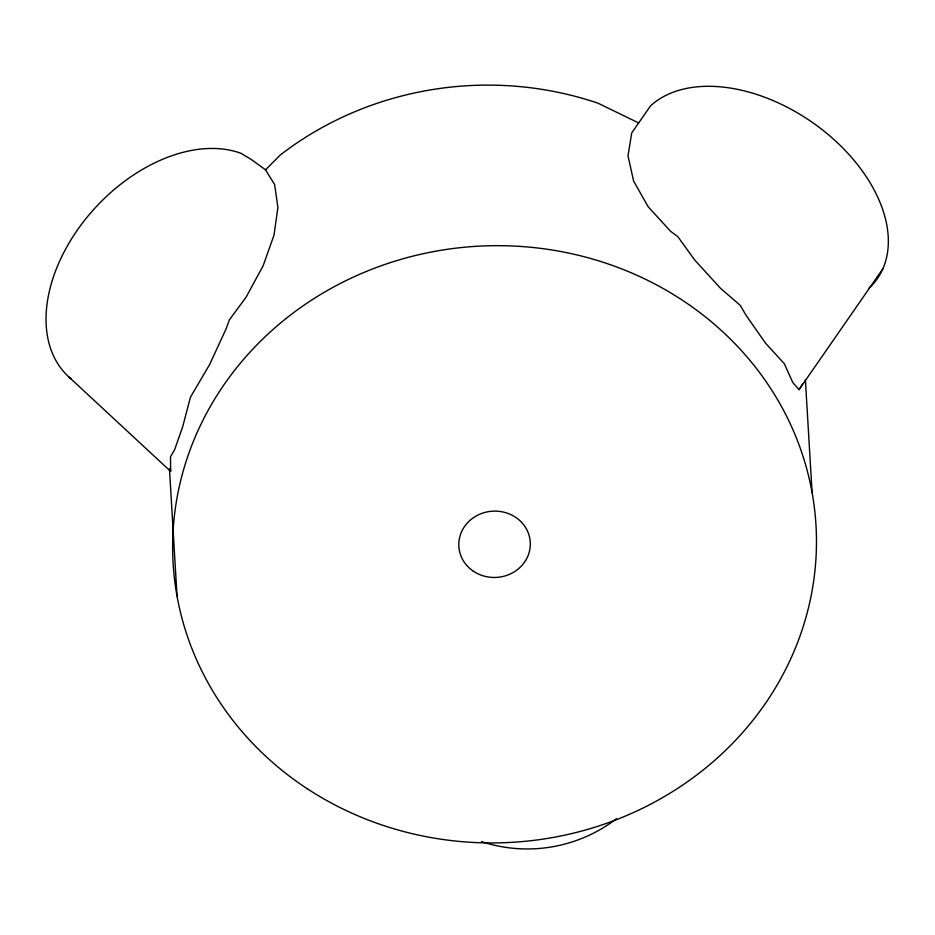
<?xml version="1.0" encoding="UTF-8"?>
<svg xmlns="http://www.w3.org/2000/svg" width="935" height="935" viewBox="0 0 935 935"><rect width="100%" height="100%" fill="white"/><g stroke="black" fill="none" stroke-linecap="round" stroke-linejoin="round"><path stroke-width="1.4" d="M69.12 377.191L170.614 471.357L170.497 456.806L174.611 449.758L182.734 426.617L190.424 397.246L209.639 364.498L225.954 329.178L229.426 319.782L246.045 297.225L263.121 265.82L273.99 235.211L277.905 207.477L274.61 184.511L265.528 169.819L251.363 159.534L241.02 153.328A143.113 95.265 -47.1 0 0 81.929 223.781A143.113 95.265 -47.1 0 0 71.2 378.991M868.931 288.331A143.113 91.455 34.7 0 0 827.592 134.032A143.113 91.455 34.7 0 0 650.433 105.994L631.733 132.957L628.004 155.841L633.603 181.016L648.154 206.764L670.664 231.342L677.898 236.765L694.752 260.07L720.581 288.389L740.275 305.383L745.896 315.06L765.566 343.215L784.325 363.715L792.705 382.368L799.039 389.673L802.487 384.168M799.039 389.673L882.78 268.883M265.528 169.819L280.395 154.918A321.991 298.546 -3.4 0 1 597.933 103.166L638.523 122.882M170.369 468.774L170.614 471.357M805.386 379.727L812.083 492.535M169.469 468.774L177.031 596.062M616.434 818.756A143.113 139.362 -13.8 0 1 481.583 841.594M307.475 788.871A321.991 298.546 -3.4 0 0 814.969 570.42A321.991 298.546 -3.4 0 0 361.226 273.604A321.991 298.546 -3.4 0 0 307.475 788.871M472.666 570.712A35.775 33.169 -3.4 0 0 530.005 548.471A35.775 33.169 -3.4 0 0 481.011 513.701A35.775 33.169 -3.4 0 0 472.666 570.712"/></g></svg>
